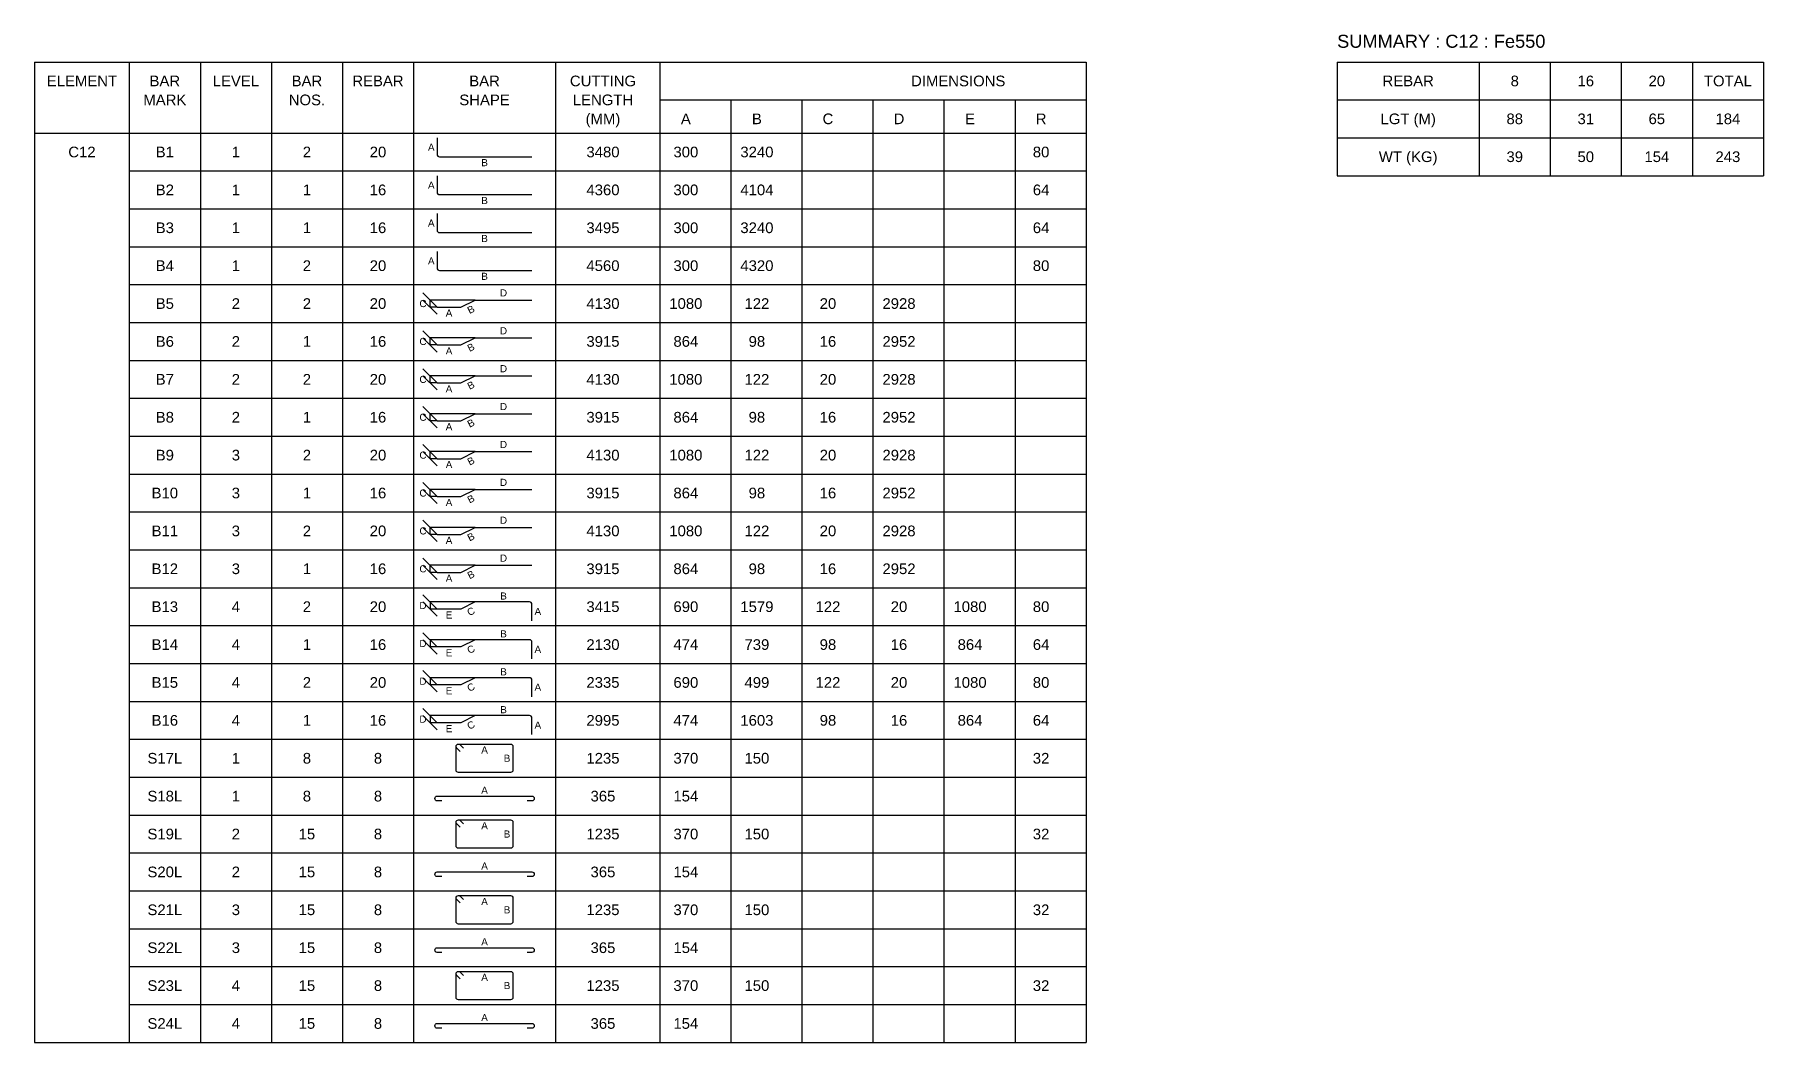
# Model space of a CAD drawing. Header units: inches. Extents: x -14050 to 64750, y -1525 to 593364.
# Drawn here: x 28250 to 64750, y 555452 to 576731 of the extents above; entities that cross this region are included whole.
import ezdxf
from ezdxf.enums import TextEntityAlignment as Align

# ---------------------------------------------------------------- set-up
doc = ezdxf.new("R2010")
doc.units = ezdxf.units.IN
doc.header["$MEASUREMENT"] = 0
for name, color, linetype in [('Dim', 31, 'Continuous'), ('Reinforcement', 130, 'Continuous'), ('Schedule Border', 60, 'Continuous'), ('Schedule Header', 4, 'Continuous'), ('Text', 31, 'Continuous')]:
    doc.layers.add(name, color=color, linetype=linetype)
doc.styles.add('SC-BBS1', font='SansSerif')
doc.styles.get("Standard").update_dxf_attribs({"font": 'txt.shx'})
doc.dimstyles.new('SCBBSDim', dxfattribs={"dimtxt": 225, "dimasz": 0.18, "dimexe": 0, "dimexo": 0, "dimgap": 0, "dimtad": 1, "dimtoh": 1, "dimdec": 0, "dimzin": 0, "dimdsep": 46, "dimtxsty": 'Standard', "dimtsz": 150, "dimcen": 0.09, "dimclrd": 8, "dimclre": 8, "dimclrt": 3, "dimadec": 0, "dimazin": 0, "dimtfac": 1, "dimtdec": 0, "dimtix": 1, "dimtofl": 0, "dimtmove": 0, "dimatfit": 3, "dimfxl": 1, "dimtolj": 1, "dimtzin": 0, "dimarcsym": 0})

# ---------------------------------------------------------------- blocks, each defined once
blk = doc.blocks.new('*D153')
at = {"color": 8, "linetype": 'ByBlock', "lineweight": -2}
for p, q in [((36750, 570977), (36450, 571277)), ((36450, 571127), (36750, 570827)), ((37550, 571127), (36600, 571127)), ((36600, 570977), (36600, 571127)), ((36750, 570977), (36600, 570977))]:
    blk.add_line(p, q, dxfattribs=at)
at = {"layer": 'DEFPOINTS', "color": 31}
for p in [(36600, 570977), (36750, 570977), (37550, 571127)]:
    blk.add_point(p, dxfattribs=at)
blk = doc.blocks.new('*D154')
at = {"color": 8, "linetype": 'ByBlock', "lineweight": -2}
for p, q in [((36750, 570177), (36450, 570477)), ((36450, 570327), (36750, 570027)), ((37550, 570327), (36600, 570327)), ((36600, 570177), (36600, 570327)), ((36750, 570177), (36600, 570177))]:
    blk.add_line(p, q, dxfattribs=at)
at = {"layer": 'DEFPOINTS', "color": 31}
for p in [(36600, 570177), (36750, 570177), (37550, 570327)]:
    blk.add_point(p, dxfattribs=at)
blk = doc.blocks.new('*D155')
at = {"color": 8, "linetype": 'ByBlock', "lineweight": -2}
for p, q in [((36750, 569377), (36450, 569677)), ((36450, 569527), (36750, 569227)), ((37550, 569527), (36600, 569527)), ((36600, 569377), (36600, 569527)), ((36750, 569377), (36600, 569377))]:
    blk.add_line(p, q, dxfattribs=at)
at = {"layer": 'DEFPOINTS', "color": 31}
for p in [(37550, 569527), (36600, 569377), (36750, 569377)]:
    blk.add_point(p, dxfattribs=at)
blk = doc.blocks.new('*D156')
at = {"color": 8, "linetype": 'ByBlock', "lineweight": -2}
for p, q in [((36750, 568577), (36450, 568877)), ((36450, 568727), (36750, 568427)), ((37550, 568727), (36600, 568727)), ((36600, 568577), (36600, 568727)), ((36750, 568577), (36600, 568577))]:
    blk.add_line(p, q, dxfattribs=at)
at = {"layer": 'DEFPOINTS', "color": 31}
for p in [(37550, 568727), (36600, 568577), (36750, 568577)]:
    blk.add_point(p, dxfattribs=at)
blk = doc.blocks.new('*D157')
at = {"color": 8, "linetype": 'ByBlock', "lineweight": -2}
for p, q in [((36750, 567777), (36450, 568077)), ((36450, 567927), (36750, 567627)), ((37550, 567927), (36600, 567927)), ((36600, 567777), (36600, 567927)), ((36750, 567777), (36600, 567777))]:
    blk.add_line(p, q, dxfattribs=at)
at = {"layer": 'DEFPOINTS', "color": 31}
for p in [(36600, 567777), (36750, 567777), (37550, 567927)]:
    blk.add_point(p, dxfattribs=at)
blk = doc.blocks.new('*D158')
at = {"color": 8, "linetype": 'ByBlock', "lineweight": -2}
for p, q in [((36750, 566977), (36450, 567277)), ((36450, 567127), (36750, 566827)), ((37550, 567127), (36600, 567127)), ((36600, 566977), (36600, 567127)), ((36750, 566977), (36600, 566977))]:
    blk.add_line(p, q, dxfattribs=at)
at = {"layer": 'DEFPOINTS', "color": 31}
for p in [(36600, 566977), (36750, 566977), (37550, 567127)]:
    blk.add_point(p, dxfattribs=at)
blk = doc.blocks.new('*D159')
at = {"color": 8, "linetype": 'ByBlock', "lineweight": -2}
for p, q in [((36750, 566177), (36450, 566477)), ((36450, 566327), (36750, 566027)), ((37550, 566327), (36600, 566327)), ((36600, 566177), (36600, 566327)), ((36750, 566177), (36600, 566177))]:
    blk.add_line(p, q, dxfattribs=at)
at = {"layer": 'DEFPOINTS', "color": 31}
for p in [(36600, 566177), (36750, 566177), (37550, 566327)]:
    blk.add_point(p, dxfattribs=at)
blk = doc.blocks.new('*D160')
at = {"color": 8, "linetype": 'ByBlock', "lineweight": -2}
for p, q in [((36750, 565377), (36450, 565677)), ((36450, 565527), (36750, 565227)), ((37550, 565527), (36600, 565527)), ((36600, 565377), (36600, 565527)), ((36750, 565377), (36600, 565377))]:
    blk.add_line(p, q, dxfattribs=at)
at = {"layer": 'DEFPOINTS', "color": 31}
for p in [(37550, 565527), (36600, 565377), (36750, 565377)]:
    blk.add_point(p, dxfattribs=at)
blk = doc.blocks.new('*D161')
at = {"color": 8, "linetype": 'ByBlock', "lineweight": -2}
for p, q in [((36750, 564602), (36450, 564902)), ((36450, 564752), (36750, 564452)), ((37550, 564752), (36600, 564752)), ((36600, 564752), (36600, 564602)), ((37250, 564602), (36600, 564602))]:
    blk.add_line(p, q, dxfattribs=at)
at = {"layer": 'DEFPOINTS', "color": 31}
for p in [(36600, 564752), (37550, 564752), (37250, 564602)]:
    blk.add_point(p, dxfattribs=at)
blk = doc.blocks.new('*D162')
at = {"color": 8, "linetype": 'ByBlock', "lineweight": -2}
for p, q in [((36750, 563802), (36450, 564102)), ((36450, 563952), (36750, 563652)), ((37550, 563952), (36600, 563952)), ((36600, 563952), (36600, 563802)), ((37250, 563802), (36600, 563802))]:
    blk.add_line(p, q, dxfattribs=at)
at = {"layer": 'DEFPOINTS', "color": 31}
for p in [(36600, 563952), (37550, 563952), (37250, 563802)]:
    blk.add_point(p, dxfattribs=at)
blk = doc.blocks.new('*D163')
at = {"color": 8, "linetype": 'ByBlock', "lineweight": -2}
for p, q in [((36750, 563002), (36450, 563302)), ((36450, 563152), (36750, 562852)), ((37550, 563152), (36600, 563152)), ((36600, 563152), (36600, 563002)), ((37250, 563002), (36600, 563002))]:
    blk.add_line(p, q, dxfattribs=at)
at = {"layer": 'DEFPOINTS', "color": 31}
for p in [(36600, 563152), (37250, 563002), (37550, 563152)]:
    blk.add_point(p, dxfattribs=at)
blk = doc.blocks.new('*D164')
at = {"color": 8, "linetype": 'ByBlock', "lineweight": -2}
for p, q in [((36750, 562202), (36450, 562502)), ((36450, 562352), (36750, 562052)), ((37550, 562352), (36600, 562352)), ((36600, 562352), (36600, 562202)), ((37250, 562202), (36600, 562202))]:
    blk.add_line(p, q, dxfattribs=at)
at = {"layer": 'DEFPOINTS', "color": 31}
for p in [(36600, 562352), (37250, 562202), (37550, 562352)]:
    blk.add_point(p, dxfattribs=at)

msp = doc.modelspace()

# ---------------------------------------------------------------- linework, layer by layer
at = {"layer": 'Reinforcement'}
for points in [[(36750, 574552), (36750, 574202, 0.5), (36800, 574152), (38750, 574152)], [(36750, 573752), (36750, 573402, 0.5), (36800, 573352), (38750, 573352)], [(36750, 572952), (36750, 572602, 0.5), (36800, 572552), (38750, 572552)], [(36750, 572152), (36750, 571802, 0.5), (36800, 571752), (38750, 571752)], [(38750, 564352), (38750, 564702, 0.5), (38700, 564752), (37550, 564752), (37250, 564602), (36750, 564602)], [(38750, 563552), (38750, 563902, 0.5), (38700, 563952), (37550, 563952), (37250, 563802), (36750, 563802)], [(38750, 562752), (38750, 563102, 0.5), (38700, 563152), (37550, 563152), (37250, 563002), (36750, 563002)], [(38750, 561952), (38750, 562302, 0.5), (38700, 562352), (37550, 562352), (37250, 562202), (36750, 562202)], [(37235.4, 561595.9), (37164.6, 561666.6, -0.1989124), (37150, 561702, -0.4142046), (37200, 561752, -0.1989044), (37235.4, 561737.4), (37306.1, 561666.6)], [(36850, 560552), (36750, 560552, -1), (36750, 560652), (38750, 560652, -1), (38750, 560552), (38650, 560552)], [(37235.4, 559995.9), (37164.6, 560066.6, -0.1989124), (37150, 560102, -0.4142046), (37200, 560152, -0.1989044), (37235.4, 560137.4), (37306.1, 560066.6)], [(36850, 558952), (36750, 558952, -1), (36750, 559052), (38750, 559052, -1), (38750, 558952), (38650, 558952)], [(37235.4, 558395.9), (37164.6, 558466.6, -0.1989124), (37150, 558502, -0.4142046), (37200, 558552, -0.1989044), (37235.4, 558537.4), (37306.1, 558466.6)], [(36850, 557352), (36750, 557352, -1), (36750, 557452), (38750, 557452, -1), (38750, 557352), (38650, 557352)], [(37235.4, 556795.9), (37164.6, 556866.6, -0.1989124), (37150, 556902, -0.4142046), (37200, 556952, -0.1989044), (37235.4, 556937.4), (37306.1, 556866.6)], [(36850, 555752), (36750, 555752, -1), (36750, 555852), (38750, 555852, -1), (38750, 555752), (38650, 555752)]]:
    msp.add_lwpolyline(points, format="xyb", dxfattribs=at)
for points in [[(36750, 570977), (37250, 570977), (37550, 571127), (38750, 571127)], [(36750, 570177), (37250, 570177), (37550, 570327), (38750, 570327)], [(36750, 569377), (37250, 569377), (37550, 569527), (38750, 569527)], [(36750, 568577), (37250, 568577), (37550, 568727), (38750, 568727)], [(36750, 567777), (37250, 567777), (37550, 567927), (38750, 567927)], [(36750, 566977), (37250, 566977), (37550, 567127), (38750, 567127)], [(36750, 566177), (37250, 566177), (37550, 566327), (38750, 566327)], [(36750, 565377), (37250, 565377), (37550, 565527), (38750, 565527)]]:
    msp.add_lwpolyline(points, dxfattribs=at)
for points in [[(37150, 561702, -0.4142046), (37200, 561752), (38300, 561752, -0.4142046), (38350, 561702), (38350, 561202, -0.4142046), (38300, 561152), (37200, 561152, -0.4142046), (37150, 561202)], [(37150, 560102, -0.4142046), (37200, 560152), (38300, 560152, -0.4142046), (38350, 560102), (38350, 559602, -0.4142046), (38300, 559552), (37200, 559552, -0.4142046), (37150, 559602)], [(37150, 558502, -0.4142046), (37200, 558552), (38300, 558552, -0.4142046), (38350, 558502), (38350, 558002, -0.4142046), (38300, 557952), (37200, 557952, -0.4142046), (37150, 558002)], [(37150, 556902, -0.4142046), (37200, 556952), (38300, 556952, -0.4142046), (38350, 556902), (38350, 556402, -0.4142046), (38300, 556352), (37200, 556352, -0.4142046), (37150, 556402)]]:
    msp.add_lwpolyline(points, format="xyb", close=True, dxfattribs=at)
at = {"layer": 'Schedule Border'}
for p, q in [((28250, 576152), (50450, 576152)), ((28250, 576152), (28250, 555452)), ((30250, 576152), (30250, 555452)), ((31750, 576152), (31750, 555452)), ((33250, 576152), (33250, 555452)), ((34750, 576152), (34750, 555452)), ((36250, 576152), (36250, 555452)), ((39250, 576152), (39250, 555452)), ((41450, 576152), (41450, 555452)), ((50450, 576152), (50450, 555452)), ((55750, 576152), (64750, 576152)), ((55750, 576152), (55750, 573752)), ((58750, 576152), (58750, 573752)), ((60250, 576152), (60250, 573752)), ((61750, 576152), (61750, 573752)), ((63250, 576152), (63250, 573752)), ((64750, 576152), (64750, 573752)), ((41450, 575352), (50450, 575352)), ((42950, 575352), (42950, 555452)), ((44450, 575352), (44450, 555452)), ((45950, 575352), (45950, 555452)), ((47450, 575352), (47450, 555452)), ((48950, 575352), (48950, 555452)), ((55750, 575352), (64750, 575352)), ((28250, 574652), (50450, 574652)), ((55750, 574552), (64750, 574552)), ((30250, 573852), (50450, 573852)), ((55750, 573752), (64750, 573752)), ((30250, 573052), (50450, 573052)), ((30250, 572252), (50450, 572252)), ((30250, 571452), (50450, 571452)), ((30250, 570652), (50450, 570652)), ((30250, 569852), (50450, 569852)), ((30250, 569052), (50450, 569052)), ((30250, 568252), (50450, 568252)), ((30250, 567452), (50450, 567452)), ((30250, 566652), (50450, 566652)), ((30250, 565852), (50450, 565852)), ((30250, 565052), (50450, 565052)), ((30250, 564252), (50450, 564252)), ((30250, 563452), (50450, 563452)), ((30250, 562652), (50450, 562652)), ((30250, 561852), (50450, 561852)), ((30250, 561052), (50450, 561052)), ((30250, 560252), (50450, 560252)), ((30250, 559452), (50450, 559452)), ((30250, 558652), (50450, 558652)), ((30250, 557852), (50450, 557852)), ((30250, 557052), (50450, 557052)), ((30250, 556252), (50450, 556252)), ((28250, 555452), (50450, 555452)), ((30250, 555452), (50450, 555452))]:
    msp.add_line(p, q, dxfattribs=at)

# ---------------------------------------------------------------- texts
at = {"layer": 'Dim', "style": 'SC-BBS1'}
for s, p in [('A', (36625, 574352)), ('B', (37750, 574027)), ('A', (36625, 573552)), ('B', (37750, 573227)), ('A', (36625, 572752)), ('B', (37750, 572427)), ('A', (36625, 571952)), ('B', (37750, 571627)), ('D', (38150, 571277)), ('C', (36450, 571052)), ('A', (37000, 570852)), ('D', (38150, 570477)), ('C', (36450, 570252)), ('A', (37000, 570052)), ('C', (36450, 569452)), ('D', (38150, 569677)), ('A', (37000, 569252)), ('C', (36450, 568652)), ('D', (38150, 568877)), ('A', (37000, 568452)), ('D', (38150, 568077)), ('C', (36450, 567852)), ('A', (37000, 567652)), ('D', (38150, 567277)), ('C', (36450, 567052)), ('A', (37000, 566852)), ('D', (38150, 566477)), ('C', (36450, 566252)), ('A', (37000, 566052)), ('D', (38150, 565677)), ('C', (36450, 565452)), ('A', (37000, 565252)), ('D', (36450, 564677)), ('B', (38150, 564877)), ('E', (37000, 564477)), ('A', (38875, 564552)), ('D', (36450, 563877)), ('B', (38150, 564077)), ('E', (37000, 563677)), ('A', (38875, 563752)), ('B', (38150, 563277)), ('D', (36450, 563077)), ('E', (37000, 562877)), ('A', (38875, 562952)), ('B', (38150, 562477)), ('D', (36450, 562277)), ('E', (37000, 562077)), ('A', (38875, 562152)), ('A', (37750, 561627)), ('B', (38225, 561452)), ('A', (37750, 560777)), ('A', (37750, 560027)), ('B', (38225, 559852)), ('A', (37750, 559177)), ('A', (37750, 558427)), ('B', (38225, 558252)), ('A', (37750, 557577)), ('A', (37750, 556827)), ('B', (38225, 556652)), ('A', (37750, 555977))]:
    msp.add_text(s, height=150, dxfattribs=at).set_placement(p, align=Align.MIDDLE_CENTER)
for s, p in [('B', (37462.5, 570927)), ('B', (37462.5, 570127)), ('B', (37462.5, 569327)), ('B', (37462.5, 568527)), ('B', (37462.5, 567727)), ('B', (37462.5, 566927)), ('B', (37462.5, 566127)), ('B', (37462.5, 565327)), ('C', (37462.5, 564552)), ('C', (37462.5, 563752)), ('C', (37462.5, 562952)), ('C', (37462.5, 562152))]:
    msp.add_text(s, height=150, rotation=26.56505, dxfattribs=at).set_placement(p, align=Align.MIDDLE_CENTER)
at = {"layer": 'Schedule Header', "style": 'SC-BBS1'}
msp.add_text('SUMMARY : C12 : Fe550', height=275, dxfattribs=at).set_placement((55750, 576452))
for s, p in [('ELEMENT', (29250, 575752)), ('BAR', (31000, 575752)), ('LEVEL', (32500, 575752)), ('BAR', (34000, 575752)), ('REBAR', (35500, 575752)), ('BAR', (37750, 575752)), ('CUTTING', (40250, 575752)), ('DIMENSIONS', (47750, 575752)), ('REBAR', (57250, 575752)), ('8', (59500, 575752)), ('16', (61000, 575752)), ('20', (62500, 575752)), ('TOTAL', (64000, 575752)), ('MARK', (31000, 575352)), ('NOS.', (34000, 575352)), ('SHAPE', (37750, 575352)), ('LENGTH', (40250, 575352)), ('(MM)', (40250, 574952)), ('A', (42000, 574952)), ('B', (43500, 574952)), ('C', (45000, 574952)), ('D', (46500, 574952)), ('E', (48000, 574952)), ('R', (49500, 574952)), ('LGT (M)', (57250, 574952)), ('WT (KG)', (57250, 574152))]:
    msp.add_text(s, height=225, dxfattribs=at).set_placement(p, align=Align.MIDDLE_CENTER)
at = {"layer": 'Text', "style": 'SC-BBS1'}
for s, p in [('88', (59500, 574952)), ('31', (61000, 574952)), ('65', (62500, 574952)), ('184', (64000, 574952)), ('C12', (29250, 574252)), ('B1', (31000, 574252)), ('1', (32500, 574252)), ('2', (34000, 574252)), ('20', (35500, 574252)), ('3480', (40250, 574252)), ('300', (42000, 574252)), ('3240', (43500, 574252)), ('80', (49500, 574252)), ('39', (59500, 574152)), ('50', (61000, 574152)), ('154', (62500, 574152)), ('243', (64000, 574152)), ('B2', (31000, 573452)), ('1', (32500, 573452)), ('1', (34000, 573452)), ('16', (35500, 573452)), ('4360', (40250, 573452)), ('300', (42000, 573452)), ('4104', (43500, 573452)), ('64', (49500, 573452)), ('B3', (31000, 572652)), ('1', (32500, 572652)), ('1', (34000, 572652)), ('16', (35500, 572652)), ('3495', (40250, 572652)), ('300', (42000, 572652)), ('3240', (43500, 572652)), ('64', (49500, 572652)), ('B4', (31000, 571852)), ('1', (32500, 571852)), ('2', (34000, 571852)), ('20', (35500, 571852)), ('4560', (40250, 571852)), ('300', (42000, 571852)), ('4320', (43500, 571852)), ('80', (49500, 571852)), ('B5', (31000, 571052)), ('2', (32500, 571052)), ('2', (34000, 571052)), ('20', (35500, 571052)), ('4130', (40250, 571052)), ('1080', (42000, 571052)), ('122', (43500, 571052)), ('20', (45000, 571052)), ('2928', (46500, 571052)), ('B6', (31000, 570252)), ('2', (32500, 570252)), ('1', (34000, 570252)), ('16', (35500, 570252)), ('3915', (40250, 570252)), ('864', (42000, 570252)), ('98', (43500, 570252)), ('16', (45000, 570252)), ('2952', (46500, 570252)), ('B7', (31000, 569452)), ('2', (32500, 569452)), ('2', (34000, 569452)), ('20', (35500, 569452)), ('4130', (40250, 569452)), ('1080', (42000, 569452)), ('122', (43500, 569452)), ('20', (45000, 569452)), ('2928', (46500, 569452)), ('B8', (31000, 568652)), ('2', (32500, 568652)), ('1', (34000, 568652)), ('16', (35500, 568652)), ('3915', (40250, 568652)), ('864', (42000, 568652)), ('98', (43500, 568652)), ('16', (45000, 568652)), ('2952', (46500, 568652)), ('B9', (31000, 567852)), ('3', (32500, 567852)), ('2', (34000, 567852)), ('20', (35500, 567852)), ('4130', (40250, 567852)), ('1080', (42000, 567852)), ('122', (43500, 567852)), ('20', (45000, 567852)), ('2928', (46500, 567852)), ('B10', (31000, 567052)), ('3', (32500, 567052)), ('1', (34000, 567052)), ('16', (35500, 567052)), ('3915', (40250, 567052)), ('864', (42000, 567052)), ('98', (43500, 567052)), ('16', (45000, 567052)), ('2952', (46500, 567052)), ('B11', (31000, 566252)), ('3', (32500, 566252)), ('2', (34000, 566252)), ('20', (35500, 566252)), ('4130', (40250, 566252)), ('1080', (42000, 566252)), ('122', (43500, 566252)), ('20', (45000, 566252)), ('2928', (46500, 566252)), ('B12', (31000, 565452)), ('3', (32500, 565452)), ('1', (34000, 565452)), ('16', (35500, 565452)), ('3915', (40250, 565452)), ('864', (42000, 565452)), ('98', (43500, 565452)), ('16', (45000, 565452)), ('2952', (46500, 565452)), ('B13', (31000, 564652)), ('4', (32500, 564652)), ('2', (34000, 564652)), ('20', (35500, 564652)), ('3415', (40250, 564652)), ('690', (42000, 564652)), ('1579', (43500, 564652)), ('122', (45000, 564652)), ('20', (46500, 564652)), ('1080', (48000, 564652)), ('80', (49500, 564652)), ('B14', (31000, 563852)), ('4', (32500, 563852)), ('1', (34000, 563852)), ('16', (35500, 563852)), ('2130', (40250, 563852)), ('474', (42000, 563852)), ('739', (43500, 563852)), ('98', (45000, 563852)), ('16', (46500, 563852)), ('864', (48000, 563852)), ('64', (49500, 563852)), ('B15', (31000, 563052)), ('4', (32500, 563052)), ('2', (34000, 563052)), ('20', (35500, 563052)), ('2335', (40250, 563052)), ('690', (42000, 563052)), ('499', (43500, 563052)), ('122', (45000, 563052)), ('20', (46500, 563052)), ('1080', (48000, 563052)), ('80', (49500, 563052)), ('B16', (31000, 562252)), ('4', (32500, 562252)), ('1', (34000, 562252)), ('16', (35500, 562252)), ('2995', (40250, 562252)), ('474', (42000, 562252)), ('1603', (43500, 562252)), ('98', (45000, 562252)), ('16', (46500, 562252)), ('864', (48000, 562252)), ('64', (49500, 562252)), ('S17L', (31000, 561452)), ('1', (32500, 561452)), ('8', (34000, 561452)), ('8', (35500, 561452)), ('1235', (40250, 561452)), ('370', (42000, 561452)), ('150', (43500, 561452)), ('32', (49500, 561452)), ('S18L', (31000, 560652)), ('1', (32500, 560652)), ('8', (34000, 560652)), ('8', (35500, 560652)), ('365', (40250, 560652)), ('154', (42000, 560652)), ('S19L', (31000, 559852)), ('2', (32500, 559852)), ('15', (34000, 559852)), ('8', (35500, 559852)), ('1235', (40250, 559852)), ('370', (42000, 559852)), ('150', (43500, 559852)), ('32', (49500, 559852)), ('S20L', (31000, 559052)), ('2', (32500, 559052)), ('15', (34000, 559052)), ('8', (35500, 559052)), ('365', (40250, 559052)), ('154', (42000, 559052)), ('S21L', (31000, 558252)), ('3', (32500, 558252)), ('15', (34000, 558252)), ('8', (35500, 558252)), ('1235', (40250, 558252)), ('370', (42000, 558252)), ('150', (43500, 558252)), ('32', (49500, 558252)), ('S22L', (31000, 557452)), ('3', (32500, 557452)), ('15', (34000, 557452)), ('8', (35500, 557452)), ('365', (40250, 557452)), ('154', (42000, 557452)), ('S23L', (31000, 556652)), ('4', (32500, 556652)), ('15', (34000, 556652)), ('8', (35500, 556652)), ('1235', (40250, 556652)), ('370', (42000, 556652)), ('150', (43500, 556652)), ('32', (49500, 556652)), ('S24L', (31000, 555852)), ('4', (32500, 555852)), ('15', (34000, 555852)), ('8', (35500, 555852)), ('365', (40250, 555852)), ('154', (42000, 555852))]:
    msp.add_text(s, height=225, dxfattribs=at).set_placement(p, align=Align.MIDDLE_CENTER)

# ---------------------------------------------------------------- dimensions: what is measured, and where the dimension line sits
at = {"layer": 'Dim'}
for base, p1, p2, picture, middle in [((36600, 571127), (36750, 570977), (37550, 571127), '*D153', (36600, 571052)), ((36600, 570327), (36750, 570177), (37550, 570327), '*D154', (36600, 570252)), ((36600, 569527), (36750, 569377), (37550, 569527), '*D155', (36600, 569452)), ((36600, 568727), (36750, 568577), (37550, 568727), '*D156', (36600, 568652)), ((36600, 567927), (36750, 567777), (37550, 567927), '*D157', (36600, 567852)), ((36600, 567127), (36750, 566977), (37550, 567127), '*D158', (36600, 567052)), ((36600, 566327), (36750, 566177), (37550, 566327), '*D159', (36600, 566252)), ((36600, 565527), (36750, 565377), (37550, 565527), '*D160', (36600, 565452)), ((36600, 564602), (37550, 564752), (37250, 564602), '*D161', (36600, 564677)), ((36600, 563802), (37550, 563952), (37250, 563802), '*D162', (36600, 563877)), ((36600, 563002), (37550, 563152), (37250, 563002), '*D163', (36600, 563077)), ((36600, 562202), (37550, 562352), (37250, 562202), '*D164', (36600, 562277))]:
    dim = msp.add_linear_dim(base=base, p1=p1, p2=p2, angle=90, text=' ', dimstyle='SCBBSDim', dxfattribs=at)
    dim.commit()
    dim.dimension.update_dxf_attribs({"geometry": picture, "text_midpoint": middle})

doc.saveas('drawing.dxf')
